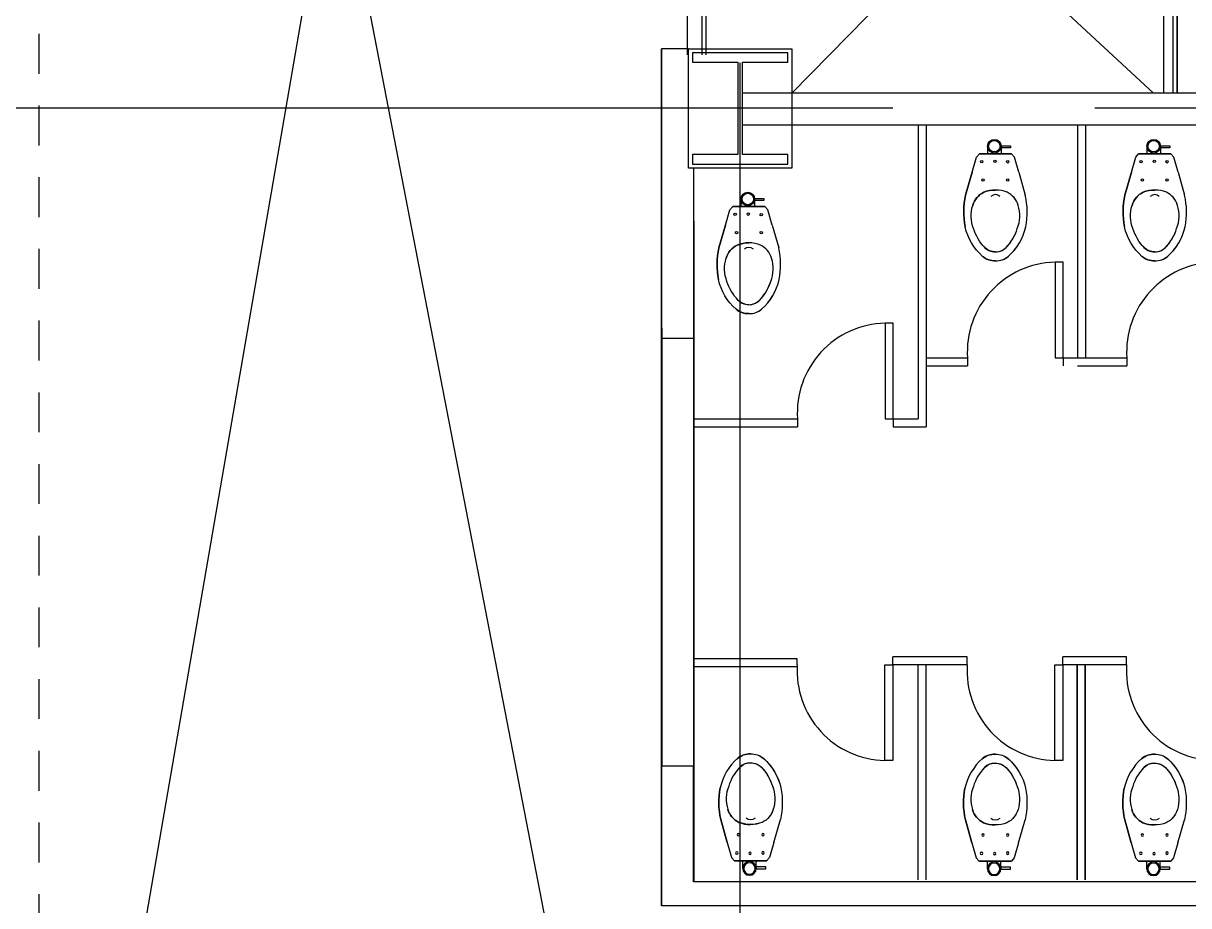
# Model space of a CAD drawing. Header units: millimetres. Extents: x 2148 to 2681, y 758 to 986.
# Drawn here: x 2324.198 to 2327.857, y 952.717 to 955.486 of the extents above; entities that cross this region are included whole.
import ezdxf

# ---------------------------------------------------------------- set-up
doc = ezdxf.new("R2010")
doc.units = ezdxf.units.MM
doc.linetypes.add('CENTER2', pattern=[28.575, 19.05, -3.175, 3.175, -3.175])
doc.linetypes.add('HIDDEN', pattern=[0.375, 0.25, -0.125])
for name, color, linetype in [('cladding', 2, 'Continuous'), ('COL-EX', 2, 'Continuous'), ('D', 1, 'Continuous'), ('DR', 7, 'Continuous'), ('ELAYOUT', 4, 'Continuous'), ('HATCH', 8, 'Continuous'), ('p-boarder', 2, 'Continuous'), ('S_GRID LINES', 252, 'Continuous')]:
    doc.layers.add(name, color=color, linetype=linetype)

# ---------------------------------------------------------------- blocks, each defined once
blk = doc.blocks.new('BOWL')
at = {"layer": 'DR', "color": 7, "linetype": 'Continuous'}
for p, q in [((-75570.291, -368.114), (-75570.431, -368.0742)), ((-75570.431, -368.0742), (-75570.291, -368.114)), ((-75570.291, -368.114), (-75570.1989, -368.1406)), ((-75570.1989, -368.1406), (-75570.1777, -368.1584)), ((-75570.1777, -368.1584), (-75570.1777, -368.3555)), ((-75570.1777, -368.3555), (-75570.1777, -368.1584)), ((-75570.1989, -368.3733), (-75570.1777, -368.3555)), ((-75570.291, -368.4), (-75570.431, -368.4398)), ((-75570.291, -368.4), (-75570.431, -368.4398)), ((-75570.291, -368.4), (-75570.1989, -368.3733))]:
    blk.add_line(p, q, dxfattribs=at)
at = {"layer": 'DR', "color": 8, "linetype": 'Continuous'}
for p, q in [((-75570.1317, -368.2087), (-75570.1777, -368.2087)), ((-75570.1317, -368.2921), (-75570.1777, -368.2921))]:
    blk.add_line(p, q, dxfattribs=at)
at = {"layer": 'DR', "color": 7, "linetype": 'Continuous'}
for points in [[(-75570.8325, -368.257, -0.190094), (-75570.8051, -368.1786, -0.160718), (-75570.6245, -368.0715, -0.104398), (-75570.431, -368.0742, -0.104398)], [(-75570.8325, -368.257, 0.190094), (-75570.8051, -368.3353, 0.160718), (-75570.6245, -368.4425, 0.104398), (-75570.431, -368.4398, 0.104398)]]:
    blk.add_lwpolyline(points, format="xyb", dxfattribs=at)
at = {"layer": 'DR', "color": 8, "linetype": 'Continuous'}
for points in [[(-75570.778, -368.2562, -0.187036), (-75570.7515, -368.1921, -0.115027), (-75570.6356, -368.1231, -0.170967), (-75570.4935, -368.1177, -0.209642), (-75570.4132, -368.1854, -0.096036), (-75570.4, -368.257)], [(-75570.778, -368.2577, 0.187036), (-75570.7515, -368.3219, 0.115027), (-75570.6356, -368.3909, 0.170967), (-75570.4935, -368.3963, 0.209642), (-75570.4132, -368.3286, 0.096036), (-75570.4, -368.257)]]:
    blk.add_lwpolyline(points, format="xyb", dxfattribs=at)
at = {"layer": 'DR', "color": 7, "linetype": 'Continuous'}
blk.add_lwpolyline([(-75570.1413, -368.292), (-75570.1283, -368.292), (-75570.1283, -368.3496), (-75570.1413, -368.3496)], close=True, dxfattribs=at)
at = {"layer": 'DR', "color": 8, "linetype": 'Continuous'}
for centre, radius in [((-75570.3379, -368.1815), 0.00745), ((-75570.2259, -368.173), 0.00745), ((-75570.1317, -368.2504), 0.035), ((-75570.2242, -368.2537), 0.00745), ((-75570.3379, -368.3325), 0.00745), ((-75570.2269, -368.3325), 0.00745)]:
    blk.add_circle(centre, radius, dxfattribs=at)
at = {"layer": 'DR', "color": 7, "linetype": 'Continuous'}
blk.add_circle((-75570.1317, -368.2504), 0.0417, dxfattribs=at)
for centre, radius, start, end in [((-75570.5342, -368.5313), 0.4686, 77.27999, 101.1199), ((-75570.7195, -368.2526), 0.1131, 138.42485, 182.23872), ((-75570.7195, -368.2614), 0.1131, 177.76128, 221.57515), ((-75570.5525, -368.1153), 0.335, 221.32307, 257.58753), ((-75570.5342, -367.9827), 0.4686, 258.8801, 282.72001)]:
    blk.add_arc(centre, radius, start, end, dxfattribs=at)
at = {"layer": 'DR', "color": 8, "linetype": 'Continuous'}
for centre, radius, start, end in [((-75570.5305, -368.2431), 0.1307, 26.21246, 73.57309), ((-75570.6821, -368.2583), 0.096, 129.08706, 179.20396), ((-75570.5914, -368.255), 0.1913, 359.41762, 21.36016), ((-75570.6821, -368.2557), 0.096, 180.79604, 230.91294), ((-75570.4701, -368.257), 0.0422, 318.92901, 41.07099), ((-75570.5914, -368.2589), 0.1913, 338.63984, 0.58238), ((-75570.5455, -368.1078), 0.2971, 228.44605, 252.34043), ((-75570.5305, -368.2709), 0.1307, 286.42691, 333.78754), ((-75570.557, -368.1918), 0.2141, 248.44442, 287.25199)]:
    blk.add_arc(centre, radius, start, end, dxfattribs=at)
blk = doc.blocks.new('EXISTING')
at = {"layer": 'HATCH', "linetype": 'HIDDEN', "ltscale": 0.5}
blk.add_line((-79723.1443, -2173.4499), (-79723.1443, -2155.6046), dxfattribs=at)

msp = doc.modelspace()

# ---------------------------------------------------------------- linework, layer by layer
at = {"layer": 'cladding', "elevation": 0}
msp.add_lwpolyline([(2326.2864709, 955.406811), (2326.6114709, 955.406811), (2326.6114709, 955.031811), (2326.2864709, 955.031811)], close=True, dxfattribs=at)
at = {"layer": 'COL-EX', "elevation": 0}
msp.add_lwpolyline([(2326.4564709, 955.364311), (2326.5989709, 955.364311), (2326.5989709, 955.394311), (2326.2989709, 955.394311), (2326.2989709, 955.364311), (2326.4414709, 955.364311), (2326.4414709, 955.074311), (2326.2989709, 955.074311), (2326.2989709, 955.044311), (2326.5989709, 955.044311), (2326.5989709, 955.074311), (2326.4564709, 955.074311)], close=True, dxfattribs=at)
at = {"layer": 'D', "ltscale": 0.5}
for p, q in [((2324.2483385, 950.729311, 0), (2326.0153006, 960.9759578, 0)), ((2324.2480246, 960.8871408, 0), (2326.2025826, 950.781811, 0)), ((2326.3034376, 954.4971513, 0), (2326.2031236, 954.4971513, 0)), ((2326.3028179, 953.1556284, 0), (2326.2025039, 953.1556284, 0))]:
    msp.add_line(p, q, dxfattribs=at)
at = {"layer": 'DR', "ltscale": 10}
for p, q in [((2327.0083304, 955.1667987, 0), (2327.0083304, 954.4114365, 0)), ((2327.0083304, 955.1667987, 0), (2327.0083304, 954.4114365, 0)), ((2327.0083304, 955.1635489, 0), (2327.0083304, 954.2453565, 0)), ((2327.0083304, 955.1635489, 0), (2327.0083304, 954.2453565, 0)), ((2327.0333304, 955.1667987, 0), (2327.0333304, 954.4364365, 0)), ((2327.0333304, 955.1667987, 0), (2327.0333304, 954.4364365, 0)), ((2327.0333304, 955.1635489, 0), (2327.0333304, 954.2203565, 0)), ((2327.0333304, 955.1635489, 0), (2327.0333304, 954.2203565, 0)), ((2327.5083304, 955.1667987, 0), (2327.5083304, 954.4364365, 0)), ((2327.5086188, 955.1667987, 0), (2327.5086188, 954.4364365, 0)), ((2327.5086188, 955.1667987, 0), (2327.5086188, 954.4364365, 0)), ((2327.5333304, 955.1667987, 0), (2327.5333304, 954.4364365, 0)), ((2327.5336188, 955.1667987, 0), (2327.5336188, 954.4364365, 0)), ((2327.5336188, 955.1667987, 0), (2327.5336188, 954.4364365, 0)), ((2327.4628361, 954.7364365, 0), (2327.4378361, 954.7364365, 0)), ((2327.4378361, 954.7364365, 0), (2327.4378361, 954.4364365, 0)), ((2327.4628361, 954.4364365, 0), (2327.4628361, 954.7364365, 0)), ((2326.2031236, 954.5293269, 0), (2326.2031236, 953.1556284, 0)), ((2326.3028179, 954.5293269, 0), (2326.3028179, 952.7924485, 0)), ((2326.9291283, 954.5453565, 0), (2326.9041283, 954.5453565, 0)), ((2326.9041283, 954.5453565, 0), (2326.9041283, 954.2453565, 0)), ((2326.9291283, 954.2453565, 0), (2326.9291283, 954.5453565, 0)), ((2327.0333304, 954.4364365, 0), (2327.1628361, 954.4364365, 0)), ((2327.0333304, 954.4364365, 0), (2327.1628361, 954.4364365, 0)), ((2327.0333304, 954.4364365, 0), (2327.1628361, 954.4364365, 0)), ((2327.0333304, 954.4114365, 0), (2327.1628361, 954.4114365, 0)), ((2327.1628361, 954.4364365, 0), (2327.1628361, 954.4114365, 0)), ((2327.1628361, 954.4364365, 0), (2327.1628361, 954.4114365, 0)), ((2327.1628361, 954.4364365, 0), (2327.1628361, 954.4114365, 0)), ((2327.4378361, 954.4364365, 0), (2327.4628361, 954.4364365, 0)), ((2327.4628361, 954.4364365, 0), (2327.5083304, 954.4364365, 0)), ((2327.4628361, 954.4364365, 0), (2327.4628361, 954.4114365, 0)), ((2327.5086188, 954.4364365, 0), (2327.6631245, 954.4364365, 0)), ((2327.5086188, 954.4114365, 0), (2327.6631245, 954.4114365, 0)), ((2327.5336188, 954.4364365, 0), (2327.6631245, 954.4364365, 0)), ((2327.5336188, 954.4364365, 0), (2327.6631245, 954.4364365, 0)), ((2327.6631245, 954.4364365, 0), (2327.6631245, 954.4114365, 0)), ((2327.6631245, 954.4364365, 0), (2327.6631245, 954.4114365, 0)), ((2327.6631245, 954.4364365, 0), (2327.6631245, 954.4114365, 0)), ((2326.3029496, 954.2453565, 0), (2326.6292601, 954.2453565, 0)), ((2326.6292601, 954.2453565, 0), (2326.6292601, 954.2203565, 0)), ((2326.9041283, 954.2453565, 0), (2326.9291283, 954.2453565, 0)), ((2326.9291283, 954.2453565, 0), (2326.9291283, 954.2203565, 0)), ((2326.9291283, 954.2453565, 0), (2326.9291283, 954.2203565, 0)), ((2326.9291283, 954.2453565, 0), (2327.0083304, 954.2453565, 0)), ((2326.9291283, 954.2453565, 0), (2327.0083304, 954.2453565, 0)), ((2326.9291283, 954.2453565, 0), (2327.0083304, 954.2453565, 0)), ((2326.3029496, 954.2203565, 0), (2326.6292601, 954.2203565, 0)), ((2326.9291283, 954.2203565, 0), (2327.0333304, 954.2203565, 0)), ((2326.9285087, 953.4730857, 0), (2326.9285087, 953.4980857, 0)), ((2326.9285087, 953.4730857, 0), (2326.9285087, 953.4980857, 0)), ((2327.1622164, 953.4980857, 0), (2326.9285087, 953.4980857, 0)), ((2327.1622164, 953.4730857, 0), (2327.1622164, 953.4980857, 0)), ((2327.1622164, 953.4730857, 0), (2327.1622164, 953.4980857, 0)), ((2327.1622164, 953.4730857, 0), (2327.1622164, 953.4980857, 0)), ((2327.6625048, 953.4980857, 0), (2327.4622164, 953.4980857, 0)), ((2327.4622164, 953.4730857, 0), (2327.4622164, 953.4980857, 0)), ((2327.6625048, 953.4730857, 0), (2327.6625048, 953.4980857, 0)), ((2327.6625048, 953.4730857, 0), (2327.6625048, 953.4980857, 0)), ((2327.6625048, 953.4730857, 0), (2327.6625048, 953.4980857, 0)), ((2326.6285087, 953.4924485, 0), (2326.3056553, 953.4924485, 0)), ((2326.6285087, 953.4674485, 0), (2326.3056642, 953.4674485, 0)), ((2326.6285087, 953.4730857, 0), (2326.6285087, 953.4924485, 0)), ((2326.9035087, 953.1730857, 0), (2326.9035087, 953.4730857, 0)), ((2326.9035087, 953.4730857, 0), (2326.9285087, 953.4730857, 0)), ((2326.9285087, 953.4730857, 0), (2326.9285087, 953.1730857, 0)), ((2327.1622164, 953.4730857, 0), (2326.9285087, 953.4730857, 0)), ((2327.1622164, 953.4730857, 0), (2326.9285087, 953.4730857, 0)), ((2327.1622164, 953.4730857, 0), (2326.9285087, 953.4730857, 0)), ((2327.0077107, 952.7980857, 0), (2327.0077107, 953.4730857, 0)), ((2327.0077107, 952.7980857, 0), (2327.0077107, 953.4730857, 0)), ((2327.0327107, 952.7980857, 0), (2327.0327107, 953.4730857, 0)), ((2327.0327107, 952.7980857, 0), (2327.0327107, 953.4730857, 0)), ((2327.4372164, 953.1730857, 0), (2327.4372164, 953.4730857, 0)), ((2327.4372164, 953.4730857, 0), (2327.4622164, 953.4730857, 0)), ((2327.5077107, 953.4730857, 0), (2327.4622164, 953.4730857, 0)), ((2327.4622164, 953.4730857, 0), (2327.4622164, 953.1730857, 0)), ((2327.5077107, 952.7980857, 0), (2327.5077107, 953.4730857, 0)), ((2327.6625048, 953.4730857, 0), (2327.5079991, 953.4730857, 0)), ((2327.5079991, 952.7980857, 0), (2327.5079991, 953.4730857, 0)), ((2327.5079991, 952.7980857, 0), (2327.5079991, 953.4730857, 0)), ((2327.5327107, 952.7980857, 0), (2327.5327107, 953.4730857, 0)), ((2327.6625048, 953.4730857, 0), (2327.5329991, 953.4730857, 0)), ((2327.5329991, 952.7980857, 0), (2327.5329991, 953.4730857, 0)), ((2327.6625048, 953.4730857, 0), (2327.5329991, 953.4730857, 0)), ((2327.5329991, 952.7980857, 0), (2327.5329991, 953.4730857, 0)), ((2326.9285087, 953.1730857, 0), (2326.9035087, 953.1730857, 0)), ((2327.4622164, 953.1730857, 0), (2327.4372164, 953.1730857, 0))]:
    msp.add_line(p, q, dxfattribs=at)
at = {"layer": 'ELAYOUT', "ltscale": 10}
for p, q in [((2326.2025048, 952.7174485, 0), (2326.2025039, 955.406811, 0)), ((2326.2864709, 955.406811, 0), (2326.2025039, 955.406811, 0)), ((2326.2025043, 955.406811, 0), (2326.2025043, 952.7174485, 0)), ((2326.2025043, 955.406811, 0), (2326.2025043, 952.7174485, 0)), ((2326.2025043, 952.7174485, 0), (2326.2025043, 955.406811, 0)), ((2326.2025043, 952.7174485, 0), (2326.2025043, 955.406811, 0)), ((2326.2025043, 952.7174485, 0), (2326.2025043, 955.406811, 0)), ((2326.2025043, 952.7174485, 0), (2326.2025043, 955.406811, 0)), ((2326.2025043, 955.406811, 0), (2326.2025043, 952.7174485, 0)), ((2326.2025043, 952.7174485, 0), (2326.2025043, 955.406811, 0)), ((2330.7614709, 955.2667987, 0), (2326.4583157, 955.2667987, 0)), ((2330.7614709, 955.1667987, 0), (2326.4583157, 955.1667987, 0)), ((2326.2025039, 955.0740942, 0), (2326.2025039, 954.4971513, 0)), ((2326.3025043, 955.031811, 0), (2326.3025043, 952.7924485, 0)), ((2326.3034376, 954.8656251, 0), (2326.3034376, 952.7924485, 0)), ((2326.3034376, 954.8656251, 0), (2326.3034376, 952.7924485, 0)), ((2326.2025043, 952.7174485, 0), (2326.2025043, 954.3183376, 0)), ((2326.2025039, 953.1556284, 0), (2326.2025039, 952.7174485, 0)), ((2326.3028179, 952.7924485, 0), (2326.3028179, 953.1556284, 0)), ((2326.3028179, 952.7924485, 0), (2326.3028179, 953.1556284, 0)), ((2329.8079991, 952.7924485, 0), (2326.3028179, 952.7924485, 0)), ((2329.8079991, 952.7174485, 0), (2326.2025043, 952.7174485, 0))]:
    msp.add_line(p, q, dxfattribs=at)
at = {"layer": 'ELAYOUT', "linetype": 'ByBlock', "ltscale": 0.5}
msp.add_line((2326.3028179, 952.7924485, 0), (2326.3028179, 953.1556284, 0), dxfattribs=at)
at = {"layer": 'HATCH', "linetype": 'ByBlock', "ltscale": 0.5}
for p, q in [((2326.2839329, 955.3874202, 0), (2326.2839329, 959.1724121, 0)), ((2327.821737, 957.720526), (2327.8217505, 955.2667991)), ((2326.4970013, 956.4268612, 0), (2327.7466258, 955.2667987, 0)), ((2326.6114709, 955.2667987, 0), (2327.7465866, 956.4268612, 0)), ((2327.7786119, 956.4218947), (2327.7786183, 955.2667987))]:
    msp.add_line(p, q, dxfattribs=at)
at = {"layer": 'HATCH', "linetype": 'CENTER2', "ltscale": 0.5}
msp.add_line((2326.2031236, 953.1556284, 0), (2326.2031236, 954.5293269, 0), dxfattribs=at)
at = {"layer": 'HATCH', "linetype": 'CENTER2'}
msp.add_line((2326.2031236, 953.1556284, 0), (2326.2031236, 954.5293269, 0), dxfattribs=at)
at = {"layer": 'HATCH', "linetype": 'ByBlock', "ltscale": 0.5}
for centre, start, end in [((2327.4437604, 954.4549641, 0), 91.2057719, 183.773334), ((2327.9440488, 954.4549641, 0), 91.2057719, 183.773334), ((2326.9100527, 954.2638842, 0), 91.2057719, 183.773334), ((2326.909433, 953.454558, 0), 176.226666, 268.7942281), ((2327.4431407, 953.454558, 0), 176.226666, 268.7942281), ((2327.9434291, 953.454558, 0), 176.226666, 268.7942281)]:
    msp.add_arc(centre, 0.2815347, start, end, dxfattribs=at)
at = {"layer": 'p-boarder', "ltscale": 10}
for p, q in [((2326.3302047, 955.3874202, 0), (2326.3302047, 959.1724121, 0)), ((2326.3427047, 955.3874202, 0), (2326.3427047, 959.1724121, 0)), ((2327.8074012, 956.3902539, 0), (2327.8074012, 955.2667987, 0)), ((2327.8199012, 956.3902539, 0), (2327.8199012, 955.2667987, 0))]:
    msp.add_line(p, q, dxfattribs=at)
at = {"layer": 'S_GRID LINES', "linetype": 'CENTER2', "ltscale": 0.2}
for p, q in [((2326.4489709, 922.9776771, 0), (2326.4489709, 977.7411715, 0)), ((2355.5030932, 955.2203176), (2290.9518229, 955.2203176))]:
    msp.add_line(p, q, dxfattribs=at)

# ---------------------------------------------------------------- block references
at = {"layer": 'DR', "color": 7, "linetype": 'Continuous', "xscale": 0.5130811014387293, "yscale": 0.5130811014387293, "zscale": 0.5130811014387293, "rotation": 90}
for p in [(2138.3049536, 39728.7071032, 0), (2138.805242, 39728.7071032, 0), (2137.5306991, 39728.5415124, 0)]:
    msp.add_blockref('BOWL', p, dxfattribs=at)
at = {"layer": 'DR', "color": 7, "linetype": 'Continuous', "extrusion": (0, 0, -1), "xscale": 0.5130811014387291, "yscale": 0.5130811014387291, "zscale": -0.5130811014387275, "rotation": 270}
for p in [(-2137.5360344, -37820.77196, 0), (-2138.3043339, -37820.7730705, 0), (-2138.8046223, -37820.7730705, 0)]:
    msp.add_blockref('BOWL', p, dxfattribs=at)
at = {"layer": 'HATCH', "color": 2, "lineweight": -3}
msp.add_blockref('EXISTING', (82047.3926086, 3116.6282593, 0), dxfattribs=at)

doc.saveas('drawing.dxf')
